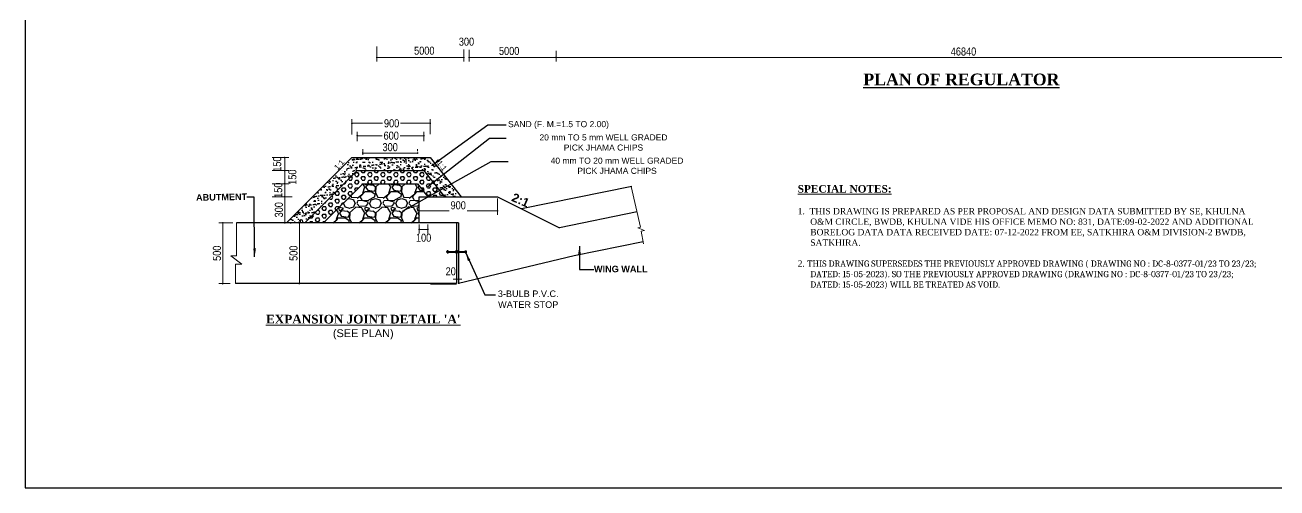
# Model space of a CAD drawing. Extents: x -119161 to 3778985, y -718511 to -30958.
# Drawn here: x 2577358 to 2649324, y -316259 to -289633 of the extents above; entities that cross this region are included whole.
import ezdxf

# ---------------------------------------------------------------- set-up
doc = ezdxf.new("R2010")
doc.units = 0
doc.header["$MEASUREMENT"] = 0
doc.linetypes.add('DASHED', pattern=[0.75, 0.5, -0.25])
doc.linetypes.add('DASHED2', pattern=[9.525, 6.35, -3.175])
doc.layers.get('0').update_dxf_attribs({"linetype": 'CONTINUOUS'})
doc.layers.get('DEFPOINTS').update_dxf_attribs({"linetype": 'CONTINUOUS'})
for name, color, linetype, lineweight in [('Dim', 7, 'CONTINUOUS', 9), ('Dimension', 8, 'CONTINUOUS', 18), ('HATCH', 252, 'CONTINUOUS', 5), ('line2', 3, 'CONTINUOUS', 30)]:
    doc.layers.add(name, color=color, linetype=linetype, lineweight=lineweight)
for name, color, linetype in [('DOTTED', 240, 'DASHED2'), ('LINE', 7, 'CONTINUOUS'), ('P1', 7, 'CONTINUOUS'), ('TEXT', 10, 'CONTINUOUS')]:
    doc.layers.add(name, color=color, linetype=linetype)
doc.styles.add('1-2', font='arial.ttf')
doc.styles.add('Arial-25', font='arial.ttf')
doc.styles.add('DIM', font='isocp3.shx')
doc.styles.add('dimText', font='ARIALN.TTF')
doc.styles.add('text', font='ARIALN.TTF', dxfattribs={"height": 1.6})
doc.dimstyles.new('dim_230', dxfattribs={"dimtxt": 460, "dimasz": 460, "dimexe": 230, "dimexo": 100, "dimgap": 100, "dimtad": 1, "dimdec": 0, "dimzin": 0, "dimdsep": 46, "dimtxsty": 'dimText', "dimcen": 0.09, "dimclrd": 256, "dimclre": 256, "dimclrt": 7, "dimadec": 0, "dimazin": 0, "dimtfac": 1, "dimtdec": 0, "dimtofl": 0, "dimtmove": 0, "dimatfit": 3, "dimfxl": 1, "dimtolj": 1, "dimtzin": 0, "dimlwd": -1, "dimlwe": -1, "dimarcsym": 0})
doc.dimstyles.new('dim_240', dxfattribs={"dimtxt": 480, "dimasz": 480, "dimexe": 300, "dimexo": 200, "dimgap": 200, "dimtad": 1, "dimdec": 0, "dimzin": 0, "dimdsep": 46, "dimtxsty": 'DIM', "dimcen": 350, "dimclrd": 5, "dimclre": 5, "dimclrt": 7, "dimadec": 0, "dimazin": 0, "dimtfac": 1, "dimtdec": 0, "dimtmove": 0, "dimatfit": 3, "dimfxl": 20, "dimtolj": 1, "dimtzin": 0, "dimarcsym": 0})

# ---------------------------------------------------------------- blocks, each defined once
blk = doc.blocks.new('_Dot')
at = {"color": 0, "linetype": 'ByBlock', "lineweight": -2}
blk.add_line((-0.5, 0), (-1, 0), dxfattribs=at)
at = {"color": 0, "linetype": 'ByBlock', "const_width": 0.5}
blk.add_lwpolyline([(-0.25, 0, 1), (0.25, 0, 1)], format="xyb", close=True, dxfattribs=at)
blk = doc.blocks.new('*D1811')
at = {"layer": 'DEFPOINTS', "color": 0, "lineweight": -2, "ltscale": 500}
for p in [(2602884, -290951), (2607884, -291021), (2602884, -291501)]:
    blk.add_point(p, dxfattribs=at)
at = {"layer": 'Dim', "ltscale": 500}
for p, q in [((2602884, -291051), (2602884, -291731)), ((2607884, -291121), (2607884, -291731)), ((2607784, -291501), (2602984, -291501))]:
    blk.add_line(p, q, dxfattribs=at)
at = {"layer": 'Dim', "ltscale": 500, "xscale": 100, "yscale": 100, "zscale": 100, "rotation": 180}
blk.add_blockref('_Dot', (2602884, -291501), dxfattribs=at)
at = {"layer": 'Dim', "ltscale": 500, "xscale": 100, "yscale": 100, "zscale": 100}
blk.add_blockref('_Dot', (2607884, -291501), dxfattribs=at)
at = {"layer": 'Dim', "color": 7, "ltscale": 500, "insert": (2605187, -291127), "char_height": 460, "attachment_point": 5, "style": 'dimText'}
blk.add_mtext('\\A1;5000', dxfattribs=at)
blk = doc.blocks.new('*D1812')
at = {"layer": 'DEFPOINTS', "color": 0, "lineweight": -2, "ltscale": 500}
for p in [(2597584, -290762), (2602584, -290946), (2597584, -291501)]:
    blk.add_point(p, dxfattribs=at)
at = {"layer": 'Dim', "ltscale": 500}
for p, q in [((2597584, -290862), (2597584, -291731)), ((2602584, -291046), (2602584, -291731)), ((2602484, -291501), (2597684, -291501))]:
    blk.add_line(p, q, dxfattribs=at)
at = {"layer": 'Dim', "ltscale": 500, "xscale": 100, "yscale": 100, "zscale": 100, "rotation": 180}
blk.add_blockref('_Dot', (2597584, -291501), dxfattribs=at)
at = {"layer": 'Dim', "ltscale": 500, "xscale": 100, "yscale": 100, "zscale": 100}
blk.add_blockref('_Dot', (2602584, -291501), dxfattribs=at)
at = {"layer": 'Dim', "color": 7, "ltscale": 500, "insert": (2600308, -291110), "char_height": 460, "attachment_point": 5, "style": 'dimText'}
blk.add_mtext('\\A1;5000', dxfattribs=at)
blk = doc.blocks.new('*D1813')
at = {"layer": 'DEFPOINTS', "color": 0, "lineweight": -2, "ltscale": 500}
for p in [(2602584, -290946), (2602884, -290951), (2602884, -291501)]:
    blk.add_point(p, dxfattribs=at)
at = {"layer": 'Dim', "ltscale": 500}
for p, q in [((2602584, -291046), (2602584, -291731)), ((2602884, -291051), (2602884, -291731)), ((2602484, -291501), (2602384, -291501)), ((2602984, -291501), (2603084, -291501))]:
    blk.add_line(p, q, dxfattribs=at)
at = {"layer": 'Dim', "ltscale": 500, "xscale": 100, "yscale": 100, "zscale": 100}
blk.add_blockref('_Dot', (2602584, -291501), dxfattribs=at)
at = {"layer": 'Dim', "ltscale": 500, "xscale": 100, "yscale": 100, "zscale": 100, "rotation": 180}
blk.add_blockref('_Dot', (2602884, -291501), dxfattribs=at)
at = {"layer": 'Dim', "color": 7, "ltscale": 500, "insert": (2602734, -290593), "char_height": 460, "attachment_point": 5, "style": 'dimText'}
blk.add_mtext('\\A1;300', dxfattribs=at)
blk = doc.blocks.new('*D1825')
at = {"layer": 'DEFPOINTS', "color": 0, "lineweight": -2, "ltscale": 500}
for p in [(2591691, -298009), (2591691, -298759), (2592285, -298759)]:
    blk.add_point(p, dxfattribs=at)
at = {"layer": 'Dim', "ltscale": 500}
for p, q in [((2591791, -298009), (2592515, -298009)), ((2592285, -298109), (2592285, -298659)), ((2591791, -298759), (2592515, -298759))]:
    blk.add_line(p, q, dxfattribs=at)
at = {"layer": 'Dim', "ltscale": 500, "xscale": 100, "yscale": 100, "zscale": 100}
for p, rotation in [((2592285, -298009), 90), ((2592285, -298759), 270)]:
    blk.add_blockref('_Dot', p, dxfattribs=dict(at, rotation=rotation))
at = {"layer": 'Dim', "color": 7, "ltscale": 500, "insert": (2592730, -298384), "char_height": 460, "attachment_point": 5, "rotation": 90, "style": 'dimText'}
blk.add_mtext('\\A1;150', dxfattribs=at)
blk = doc.blocks.new('*D1826')
at = {"layer": 'DEFPOINTS', "color": 0, "lineweight": -2, "ltscale": 500}
for p in [(2596769, -297194), (2599924, -296995), (2599924, -296995)]:
    blk.add_point(p, dxfattribs=at)
at = {"layer": 'Dim', "ltscale": 500}
for p, q in [((2596769, -297094), (2596769, -296765)), ((2596869, -296995), (2599824, -296995)), ((2599924, -296895), (2599924, -296765))]:
    blk.add_line(p, q, dxfattribs=at)
at = {"layer": 'Dim', "ltscale": 500, "xscale": 100, "yscale": 100, "zscale": 100, "rotation": 180}
blk.add_blockref('_Dot', (2596769, -296995), dxfattribs=at)
at = {"layer": 'Dim', "ltscale": 500, "xscale": 100, "yscale": 100, "zscale": 100}
blk.add_blockref('_Dot', (2599924, -296995), dxfattribs=at)
at = {"layer": 'Dim', "color": 7, "ltscale": 500, "insert": (2598347, -296660), "char_height": 460, "attachment_point": 5, "style": 'dimText'}
blk.add_mtext('\\A1;300', dxfattribs=at)
blk = doc.blocks.new('*D1827')
at = {"layer": 'DEFPOINTS', "color": 0, "lineweight": -2, "ltscale": 500}
for p in [(2588726, -301009), (2589397, -301009), (2589250, -304508)]:
    blk.add_point(p, dxfattribs=at)
at = {"layer": 'Dim', "ltscale": 500}
for p, q in [((2589297, -301009), (2588496, -301009)), ((2588726, -304408), (2588726, -301109)), ((2589150, -304508), (2588496, -304508))]:
    blk.add_line(p, q, dxfattribs=at)
at = {"layer": 'Dim', "ltscale": 500, "xscale": 100, "yscale": 100, "zscale": 100}
for p, rotation in [((2588726, -301009), 90), ((2588726, -304508), 270)]:
    blk.add_blockref('_Dot', p, dxfattribs=dict(at, rotation=rotation))
at = {"layer": 'Dim', "color": 7, "ltscale": 500, "insert": (2588391, -302759), "char_height": 460, "attachment_point": 5, "rotation": 90, "style": 'dimText'}
blk.add_mtext('\\A1;500', dxfattribs=at)
blk = doc.blocks.new('*D1875')
at = {"layer": 'DEFPOINTS', "color": 0, "lineweight": -2, "ltscale": 500}
for p in [(2593393, -301009), (2593126, -304507), (2593393, -304507)]:
    blk.add_point(p, dxfattribs=at)
at = {"layer": 'Dim', "ltscale": 500}
for p, q in [((2593293, -301009), (2592896, -301009)), ((2593126, -301109), (2593126, -304407)), ((2593293, -304507), (2592896, -304507))]:
    blk.add_line(p, q, dxfattribs=at)
at = {"layer": 'Dim', "ltscale": 500, "xscale": 100, "yscale": 100, "zscale": 100}
for p, rotation in [((2593126, -301009), 90), ((2593126, -304507), 270)]:
    blk.add_blockref('_Dot', p, dxfattribs=dict(at, rotation=rotation))
at = {"layer": 'Dim', "color": 7, "ltscale": 500, "insert": (2592792, -302758), "char_height": 460, "attachment_point": 5, "rotation": 90, "style": 'dimText'}
blk.add_mtext('\\A1;500', dxfattribs=at)
blk = doc.blocks.new('*D1828')
at = {"layer": 'DEFPOINTS', "color": 0, "lineweight": -2, "ltscale": 500}
for p in [(2592285, -299509), (2592806, -299509), (2592806, -301009)]:
    blk.add_point(p, dxfattribs=at)
at = {"layer": 'Dim', "ltscale": 500}
for p, q in [((2592706, -299509), (2592055, -299509)), ((2592285, -300909), (2592285, -299609)), ((2592706, -301009), (2592055, -301009))]:
    blk.add_line(p, q, dxfattribs=at)
at = {"layer": 'Dim', "ltscale": 500, "xscale": 100, "yscale": 100, "zscale": 100}
for p, rotation in [((2592285, -299509), 90), ((2592285, -301009), 270)]:
    blk.add_blockref('_Dot', p, dxfattribs=dict(at, rotation=rotation))
at = {"layer": 'Dim', "color": 7, "ltscale": 500, "insert": (2591950, -300259), "char_height": 460, "attachment_point": 5, "rotation": 90, "style": 'dimText'}
blk.add_mtext('\\A1;300', dxfattribs=at)
blk = doc.blocks.new('*D1829')
at = {"layer": 'DEFPOINTS', "color": 0, "lineweight": -2, "ltscale": 500}
for p in [(2591461, -298759), (2591461, -299509), (2592285, -299509)]:
    blk.add_point(p, dxfattribs=at)
at = {"layer": 'Dim', "ltscale": 500}
for p, q in [((2591561, -298759), (2592515, -298759)), ((2592285, -298859), (2592285, -299409)), ((2591561, -299509), (2592515, -299509))]:
    blk.add_line(p, q, dxfattribs=at)
at = {"layer": 'Dim', "ltscale": 500, "xscale": 100, "yscale": 100, "zscale": 100}
for p, rotation in [((2592285, -298759), 90), ((2592285, -299509), 270)]:
    blk.add_blockref('_Dot', p, dxfattribs=dict(at, rotation=rotation))
at = {"layer": 'Dim', "color": 7, "ltscale": 500, "insert": (2591915, -299134), "char_height": 460, "attachment_point": 5, "rotation": 90, "style": 'dimText'}
blk.add_mtext('\\A1;150', dxfattribs=at)
blk = doc.blocks.new('*D1830')
at = {"layer": 'DEFPOINTS', "color": 0, "lineweight": -2, "ltscale": 500}
for p in [(2591461, -297259), (2592285, -297259), (2591461, -298009)]:
    blk.add_point(p, dxfattribs=at)
at = {"layer": 'Dim', "ltscale": 500}
for p, q in [((2591561, -297259), (2592515, -297259)), ((2592285, -297909), (2592285, -297359)), ((2591561, -298009), (2592515, -298009))]:
    blk.add_line(p, q, dxfattribs=at)
at = {"layer": 'Dim', "ltscale": 500, "xscale": 100, "yscale": 100, "zscale": 100}
for p, rotation in [((2592285, -297259), 90), ((2592285, -298009), 270)]:
    blk.add_blockref('_Dot', p, dxfattribs=dict(at, rotation=rotation))
at = {"layer": 'Dim', "color": 7, "ltscale": 500, "insert": (2591855, -297634), "char_height": 460, "attachment_point": 5, "rotation": 90, "style": 'dimText'}
blk.add_mtext('\\A1;150', dxfattribs=at)
blk = doc.blocks.new('*D1876')
at = {"layer": 'DEFPOINTS', "color": 0, "lineweight": -2, "ltscale": 500}
for p in [(2602169, -304273), (2602268, -304250), (2602268, -304273)]:
    blk.add_point(p, dxfattribs=at)
at = {"layer": 'Dim', "ltscale": 500}
for p, q in [((2602069, -304250), (2601969, -304250)), ((2602169, -304173), (2602169, -304020)), ((2602268, -304173), (2602268, -304020)), ((2602368, -304250), (2602468, -304250))]:
    blk.add_line(p, q, dxfattribs=at)
at = {"layer": 'Dim', "ltscale": 500, "xscale": 100, "yscale": 100, "zscale": 100}
blk.add_blockref('_Dot', (2602169, -304250), dxfattribs=at)
at = {"layer": 'Dim', "ltscale": 500, "xscale": 100, "yscale": 100, "zscale": 100, "rotation": 180}
blk.add_blockref('_Dot', (2602268, -304250), dxfattribs=at)
at = {"layer": 'Dim', "color": 7, "ltscale": 500, "insert": (2601829, -303802), "char_height": 460, "attachment_point": 5, "style": 'dimText'}
blk.add_mtext('\\A1;20', dxfattribs=at)
blk = doc.blocks.new('*D1831')
at = {"layer": 'DEFPOINTS', "color": 0, "lineweight": -2, "ltscale": 500}
for p in [(2600019, -301012), (2600519, -301009), (2600519, -301388)]:
    blk.add_point(p, dxfattribs=at)
at = {"layer": 'Dim', "ltscale": 500}
for p, q in [((2600019, -301112), (2600019, -301618)), ((2600119, -301388), (2600419, -301388)), ((2600519, -301109), (2600519, -301618))]:
    blk.add_line(p, q, dxfattribs=at)
at = {"layer": 'Dim', "ltscale": 500, "xscale": 100, "yscale": 100, "zscale": 100, "rotation": 180}
blk.add_blockref('_Dot', (2600019, -301388), dxfattribs=at)
at = {"layer": 'Dim', "ltscale": 500, "xscale": 100, "yscale": 100, "zscale": 100}
blk.add_blockref('_Dot', (2600519, -301388), dxfattribs=at)
at = {"layer": 'Dim', "color": 7, "ltscale": 500, "insert": (2600269, -301869), "char_height": 460, "attachment_point": 5, "style": 'dimText'}
blk.add_mtext('\\A1;100', dxfattribs=at)
blk = doc.blocks.new('*D1832')
at = {"layer": 'DEFPOINTS', "color": 0, "lineweight": -2, "ltscale": 500}
for p in [(2604519, -299509), (2600019, -300714), (2604519, -300319)]:
    blk.add_point(p, dxfattribs=at)
at = {"layer": 'Dim', "ltscale": 500}
for p, q in [((2600019, -300614), (2600019, -300089)), ((2604519, -299609), (2604519, -300549)), ((2600119, -300319), (2601742, -300319)), ((2604419, -300319), (2602775, -300319))]:
    blk.add_line(p, q, dxfattribs=at)
at = {"layer": 'Dim', "ltscale": 500, "xscale": 100, "yscale": 100, "zscale": 100, "rotation": 180}
blk.add_blockref('_Dot', (2600019, -300319), dxfattribs=at)
at = {"layer": 'Dim', "ltscale": 500, "xscale": 100, "yscale": 100, "zscale": 100}
blk.add_blockref('_Dot', (2604519, -300319), dxfattribs=at)
at = {"layer": 'Dim', "color": 7, "ltscale": 500, "insert": (2602258, -300003), "char_height": 460, "attachment_point": 5, "style": 'dimText'}
blk.add_mtext('\\A1;900', dxfattribs=at)
blk = doc.blocks.new('*D1833')
at = {"layer": 'DEFPOINTS', "color": 0, "lineweight": -2, "ltscale": 500}
for p in [(2600649, -295287), (2596149, -296021), (2600649, -296006)]:
    blk.add_point(p, dxfattribs=at)
at = {"layer": 'Dim', "ltscale": 500}
for p, q in [((2596149, -295921), (2596149, -295057)), ((2600649, -295906), (2600649, -295057)), ((2596249, -295287), (2597914, -295287)), ((2600549, -295287), (2598946, -295287))]:
    blk.add_line(p, q, dxfattribs=at)
at = {"layer": 'Dim', "ltscale": 500, "xscale": 100, "yscale": 100, "zscale": 100, "rotation": 180}
blk.add_blockref('_Dot', (2596149, -295287), dxfattribs=at)
at = {"layer": 'Dim', "ltscale": 500, "xscale": 100, "yscale": 100, "zscale": 100}
blk.add_blockref('_Dot', (2600649, -295287), dxfattribs=at)
at = {"layer": 'Dim', "color": 7, "ltscale": 500, "insert": (2598430, -295287), "char_height": 460, "attachment_point": 5, "style": 'dimText'}
blk.add_mtext('\\A1;900', dxfattribs=at)
blk = doc.blocks.new('*D1834')
at = {"layer": 'DEFPOINTS', "color": 0, "lineweight": -2, "ltscale": 500}
for p in [(2596459, -296422), (2600287, -295997), (2600287, -296422)]:
    blk.add_point(p, dxfattribs=at)
at = {"layer": 'Dim', "ltscale": 500}
for p, q in [((2596459, -296322), (2596459, -295767)), ((2600287, -296322), (2600287, -295767)), ((2596559, -295997), (2597889, -295997)), ((2600187, -295997), (2598924, -295997))]:
    blk.add_line(p, q, dxfattribs=at)
at = {"layer": 'Dim', "ltscale": 500, "xscale": 100, "yscale": 100, "zscale": 100, "rotation": 180}
blk.add_blockref('_Dot', (2596459, -295997), dxfattribs=at)
at = {"layer": 'Dim', "ltscale": 500, "xscale": 100, "yscale": 100, "zscale": 100}
blk.add_blockref('_Dot', (2600287, -295997), dxfattribs=at)
at = {"layer": 'Dim', "color": 7, "ltscale": 500, "insert": (2598407, -295997), "char_height": 460, "attachment_point": 5, "style": 'dimText'}
blk.add_mtext('\\A1;600', dxfattribs=at)
blk = doc.blocks.new('*D1848')
at = {"layer": 'DEFPOINTS', "color": 0, "lineweight": -2, "ltscale": 500}
for p in [(2607884, -291731, 0), (2654725, -291495), (2654725, -292112, 0)]:
    blk.add_point(p, dxfattribs=at)
at = {"layer": 'Dim', "ltscale": 500}
for p, q in [((2607884, -291631), (2607884, -291265)), ((2654725, -292012), (2654725, -291265)), ((2607984, -291495), (2654625, -291495))]:
    blk.add_line(p, q, dxfattribs=at)
at = {"layer": 'Dim', "ltscale": 500, "xscale": 100, "yscale": 100, "zscale": 100, "rotation": 180}
blk.add_blockref('_Dot', (2607884, -291495), dxfattribs=at)
at = {"layer": 'Dim', "ltscale": 500, "xscale": 100, "yscale": 100, "zscale": 100}
blk.add_blockref('_Dot', (2654725, -291495), dxfattribs=at)
at = {"layer": 'Dim', "color": 7, "ltscale": 500, "insert": (2631304, -291160), "char_height": 460, "attachment_point": 5, "style": 'dimText'}
blk.add_mtext('\\A1;46840', dxfattribs=at)

msp = doc.modelspace()

# ---------------------------------------------------------------- hatches: boundary and pattern name
at = {"layer": 'Dim'}
h = msp.add_hatch(dxfattribs=at)
h.set_pattern_fill('ANSI31', color=2, scale=5)
h.set_pattern_definition([(45, (810342.2048, -400063.66044), (-0.44194173824, 0.44194173824), [])])
h.paths.add_polyline_path([(2602231.8, -302658.8, 0.75964), (2602106.2, -302658.8), (2601699.2, -302658.8, 4.6749844), (2601699.2, -302703.8), (2602109.9, -302703.8, 0.6374976), (2602228.1, -302703.8), (2602638.8, -302703.8, 4.6749844), (2602638.8, -302658.8)])
h.paths.add_polyline_path([(2602138.8, -302676.3, -1), (2602199.2, -302676.3, -1)], flags=16)
at = {"layer": 'HATCH', "lineweight": 30, "ltscale": 50}
h = msp.add_hatch(dxfattribs=at)
h.set_pattern_fill('AR-SAND', color=1, scale=175)
h.set_pattern_definition([(37.5, (2396496.4, 2098600.87), (-11.023838, 337.19416), [0, -266, 0, -297.5, 0, -284.375]), (7.5, (2396496.4, 2098600.87), (309.71092, 493.87556), [0, -143.5, 0, -239.75, 0, -91.875]), (327.5, (2396281.16, 2098600.87), (544.974826, 0.990334), [0, -87.5, 0, -315, 0, -411.25]), (317.5, (2396281.16, 2098600.87), (526.07216, 153.59322), [0, -43.75, 0, -206.5, 0, -236.25])])
h.paths.add_polyline_path([(2600649.1, -297259.1), (2596149.1, -297259.1), (2592386.2, -301009.4), (2593448.6, -301009.4), (2596459, -298009.1), (2600286.7, -298009.1), (2601476.5, -299509.1), (2602218.6, -299509.1), (2602218.6, -299237.8)])
h = msp.add_hatch(dxfattribs=at)
h.set_pattern_fill('HEX', color=2, scale=1000)
h.set_pattern_definition([(0, (2396496.41, 2098600.87), (0, 216.506351), [125, -250]), (120, (2396496.41, 2098600.87), (-187.5, -108.253175), [125, -250]), (60, (2396621.41, 2098600.87), (-187.5, 108.253175), [125, -250])])
h.paths.add_polyline_path([(2600286.7, -298009.1), (2596459, -298009.1), (2593448.6, -301009.4), (2594511.1, -301009.4), (2596768.9, -298759.1), (2599924.3, -298759.1), (2600519.2, -299509.1), (2601476.5, -299509.1)])
h = msp.add_hatch(dxfattribs=at)
h.set_pattern_fill('GRAVEL', color=8, scale=1500)
h.set_pattern_definition([(228.0128, (2397576.41, 2100100.87), (-11999.997348, -13500.0020124), [201.804, -19978.632]), (184.9697, (2397441.41, 2099950.87), (18000.0015773, 1499.9869605), [346.302, -34283.8875]), (132.5104, (2397096.41, 2099920.87), (14999.9860775, -16500.0130108), [244.182, -24174.048]), (267.2737, (2396511.41, 2099545.87), (1499.9940266, 30000.0004425), [315.357, -31220.337]), (292.8337, (2396496.41, 2099230.87), (-7500.0148582, 17999.9946177), [309.2325, -30614.0595]), (357.2737, (2396616.41, 2098945.87), (-30000.0004425, 1499.9940266), [315.357, -31220.337]), (37.6942, (2396931.413, 2098930.87), (-19500.0110184, -14999.9856077), [417.0435, -41287.2735]), (72.2553, (2397261.413, 2099185.87), (10500.016144, 32999.9943469), [393.732, -38979.4815]), (121.4296, (2397381.41, 2099560.87), (-12000.0123513, 19499.9925547), [316.425, -31326.1095]), (175.2364, (2397216.41, 2099830.87), (16500.0014195, -1499.987299), [361.248, -17701.1445]), (222.3974, (2396856.413, 2099860.87), (-18000.0110266, -16499.988123), [467.172, -46250.0625]), (138.8141, (2397996.41, 2099530.87), (-10500.00442, 8999.99597), [159.4515, -15785.766]), (171.4692, (2397876.41, 2099635.87), (19499.9974272, -3000.011865), [303.3555, -30032.2665]), (225, (2397576.4, 2099680.9), (-2e-13, -1500.00046), [212.1315, -1909.188]), (203.1986, (2397471.41, 2099860.87), (7499.999596, 3000.001988), [114.237, -11309.4225]), (291.8014, (2397366.4, 2099815.87), (-1499.999866, 4500.00041), [161.5545, -7916.193]), (30.9638, (2397426.41, 2099665.87), (4499.997033, 3000.003725), [262.3935, -8484.0345]), (161.5651, (2397651.4, 2099800.87), (3000.00065, -1499.997605), [189.7365, -4553.6805]), (16.3895, (2396496.41, 2099815.87), (15000.0032976, 4499.9890647), [265.8, -26314.2675]), (70.3462, (2396751.41, 2099890.87), (-5999.992871, -16500.0032034), [222.9915, -22076.112]), (293.1986, (2397651.41, 2100100.87), (-3000.001988, 7499.999596), [228.4725, -11195.187]), (343.6105, (2397741.41, 2099890.87), (-15000.0032976, 4499.9890647), [265.8, -26314.2675]), (339.444, (2396496.41, 2098885.87), (-7500.002767, 2999.993995), [256.32, -12559.686]), (294.7751, (2396736.41, 2098795.87), (-7499.988284, 16500.0051328), [214.767, -21261.9645]), (66.8014, (2397666.41, 2098600.87), (3000.001988, 7499.999596), [228.4725, -11195.187]), (17.354, (2397756.41, 2098810.87), (-19500.0030286, -5999.9917534), [251.4465, -24893.136]), (69.444, (2396931.41, 2098600.87), (-2999.993995, -7500.002767), [128.16, -12687.846]), (101.3099, (2397576.4, 2098600.87), (-1499.99645, 6000.00113), [76.485, -7572.0435]), (165.9638, (2397561.4, 2098675.87), (4500.00082, -1499.997086), [309.2325, -5875.425]), (186.009, (2397261.41, 2098750.87), (14999.9996264, 1499.9989762), [286.575, -28370.8845]), (303.6901, (2397426.4, 2099530.87), (-1500.002, 2999.99934), [216.333, -5191.9935]), (353.1572, (2397546.413, 2099350.87), (25499.9990482, -3000.0119969), [377.691, -37391.3445]), (60.9454, (2397921.41, 2099305.87), (-6000.000041, -10500.000577), [154.434, -15289.011]), (90, (2397996.4, 2099440.9), (-1500, 1500), [90, -1410]), (120.2564, (2397231.41, 2098795.87), (5999.99233, -10500.003684), [208.386, -20630.28]), (48.0128, (2397126.41, 2098975.87), (11999.997348, 13500.0020124), [403.608, -19776.828]), (0, (2397396.4, 2099275.9), (1500, 1500), [390, -1110]), (325.3048, (2397786.41, 2099275.87), (-14999.9913885, 10500.0129144), [237.171, -23479.911]), (254.0546, (2397981.41, 2099140.87), (-1499.999834, -6000.00019), [218.403, -10701.762]), (207.646, (2397921.41, 2098930.87), (-28499.9937108, -15000.0115698), [355.5975, -35204.211]), (175.4261, (2397606.413, 2098765.87), (-19500.0008375, 1499.9922017), [376.1985, -37243.611])])
h.paths.add_polyline_path([(2600019.2, -299509.1), (2600519.2, -299509.1), (2599924.3, -298759.1), (2596768.9, -298759.1), (2594511.1, -301009.4), (2600019.2, -301009.4)])

# ---------------------------------------------------------------- linework, layer by layer
at = {"color": 7}
msp.add_lwpolyline([(2604519, -299509.1), (2608081.3, -301290.3)], dxfattribs=at)
at = {"layer": 'Dim', "color": 8}
for points in [[(2612915.5, -302215.6), (2612770.3, -301489.2), (2612959.9, -301443.9), (2612590, -301297), (2612738.2, -301259), (2612204.1, -298921.8)], [(2589457, -304507.4), (2589457, -303381.6), (2589828.2, -303381.6), (2589182.6, -302916.1), (2589516.7, -302916.1), (2589516.7, -301009.4)]]:
    msp.add_lwpolyline(points, dxfattribs=at)
at = {"layer": 'Dimension', "color": 0, "lineweight": 30, "ltscale": 2}
msp.add_lwpolyline([(2600019.2, -301009.4), (2600019.2, -299509.1), (2604519, -299509.1)], dxfattribs=at)
at = {"layer": 'DOTTED', "color": 8, "linetype": 'ByBlock', "ltscale": 0.5}
for points in [[(2592384, -301011.7), (2596149.1, -297259.1), (2600649.1, -297259.1), (2602435.6, -299511.4)], [(2593448.6, -301009.4), (2596459, -298009.1), (2600286.7, -298009.1), (2601476.5, -299509.1)], [(2594511.1, -301009.4), (2596768.9, -298759.1), (2599924.3, -298759.1), (2600519.2, -299509.1)]]:
    msp.add_lwpolyline(points, dxfattribs=at)
at = {"layer": 'DOTTED', "color": 2}
for points in [[(2601699.2, -302658.8), (2602106.2, -302658.8)], [(2601699.2, -302703.8), (2602109.9, -302703.8)], [(2602228.1, -302703.8), (2602638.8, -302703.8)], [(2602231.8, -302658.8), (2602638.8, -302658.8)]]:
    msp.add_lwpolyline(points, dxfattribs=at)
msp.add_circle((2602169, -302676.3), 30.2, dxfattribs=at)
for centre, radius, start, end in [((2601649, -302681.3), 55, 24.14774, 335.85226), ((2602169, -302676.3), 65.2, 15.556484, 164.443516), ((2602169, -302676.3), 65.2, 204.965174, 335.034826), ((2602689, -302681.3), 55, 204.14774, 155.85226)]:
    msp.add_arc(centre, radius, start, end, dxfattribs=at)
at = {"layer": 'LINE', "elevation": 0}
msp.add_lwpolyline([(2577358.1, -316259.2), (2686396.6, -316259.2), (2686396.6, -239153.4), (2577358.1, -239153.4)], close=True, dxfattribs=at)
at = {"layer": 'LINE', "color": 0, "lineweight": 13, "elevation": 0}
msp.add_lwpolyline([(2623813.5, -316259.2), (2686396.6, -316259.2)], dxfattribs=at)
at = {"layer": 'line2', "color": 7}
for points in [[(2612544.8, -300383.2), (2608081.3, -301290.3)], [(2612893.4, -302098.1), (2608920.6, -302905.5)], [(2608920.6, -302905.5), (2602268.2, -304507.4)]]:
    msp.add_lwpolyline(points, dxfattribs=at)
at = {"layer": 'line2', "color": 2}
msp.add_lwpolyline([(2602118.5, -302717.4), (2602139.6, -302734.4), (2602169, -302741.5), (2602200.5, -302733.4), (2602218.5, -302718.8)], dxfattribs=at)
at = {"layer": 'line2', "color": 1}
msp.add_lwpolyline([(2600669.2, -304508.9), (2602169, -304508.9)], dxfattribs=at)
at = {"layer": 'P1', "color": 7, "ltscale": 500000}
for p, q in [((2602268.2, -301009.4), (2589516.7, -301009.4)), ((2599240.3, -304507.4), (2589457, -304507.4)), ((2602169, -304507.4), (2599240.3, -304507.4))]:
    msp.add_line(p, q, dxfattribs=at)
at = {"layer": 'P1', "color": 4, "linetype": 'DASHED', "ltscale": 500000}
msp.add_line((2602169, -301009.4), (2602169, -304507.4), dxfattribs=at)
for points in [[(2612246.1, -298913.2), (2605904.7, -300202)], [(2602268.2, -301009.4), (2602268.2, -304508.9)]]:
    msp.add_lwpolyline(points, dxfattribs=at)

# ---------------------------------------------------------------- texts
at = {"layer": 'Dimension', "color": 0, "lineweight": 13, "ltscale": 2, "attachment_point": 5, "style": '1-2'}
for s, insert, char_height, width in [('{\\C7;SAND (F. M.=1.5 TO 2.00)}', (2608023.4, -295385.5), 350, 8673.914), ('{\\C7;20 mm TO 5 mm WELL GRADED \\PPICK JHAMA CHIPS}', (2610608.8, -296391.6), 350, 10583.422), ('{\\C7;40 mm TO 20 mm WELL GRADED \\PPICK JHAMA CHIPS}', (2611389.5, -297729.8), 350, 12230.561), ('{\\fArial|b1|i0|c0|p34;\\C6;WING WALL}', (2611604.1, -303668.1, 0), 375, 3177.816), ('{\\C7;3-BULB P.V.C. \\PWATER STOP}', (2606283.4, -305403, 0), 375, 8245.967), ("{\\fTimes New Roman|b1|i0|c0|p18;\\L\\C6;EXPANSION JOINT DETAIL 'A'\\P\\fArial|b0|i0|c0|p34;\\H0.9x;\\l\\C7;(SEE PLAN)}", (2596800.3, -307008.9), 500, 15690.47)]:
    msp.add_mtext(s, dxfattribs=dict(at, insert=insert, char_height=char_height, width=width))
for s, insert, char_height, width, rotation in [('{\\C7;1:1}', (2595418.1, -297667.4), 320, 735.26, 48.102703), ('{\\C7;1:1}', (2601330.1, -297719.6), 320, 735.26, 307.381932), ('{\\fArial|b1|i0|c0|p34;\\C6;ABUTMENT}', (2588656.3, -299533.6, 0), 375, 2427.925, 0.978468), ('{\\fArial|b1|i0|c0|p34;\\C7;2:1}', (2605844.6, -299702.9, 0), 500, 3177.816, 336.609809)]:
    msp.add_mtext(s, dxfattribs=dict(at, insert=insert, char_height=char_height, width=width, rotation=rotation))
at = {"layer": 'LINE', "color": 7, "lineweight": 9, "insert": (2621773.6, -298841.1), "char_height": 361.4625, "width": 26638.523, "attachment_point": 1, "style": 'Arial-25'}
msp.add_mtext('\\A1;{\\fTimes New Roman|b1|i0|c0|p18;\\H1.19x;\\LSPECIAL NOTES:\\H0.8403x;\\l^J}\\P\\pi-723,l723,t361.4,723;{\\fTimes New Roman|b0|i0|c0|p18;1.  \\C1;THIS DRAWING IS PREPARED AS PER PROPOSAL AND DESIGN DATA SUBMITTED BY SE, KHULNA O&M CIRCLE, BWDB, KHULNA VIDE HIS OFFICE MEMO NO: 831, DATE:09-02-2022 AND ADDITIONAL BORELOG DATA DATA RECEIVED DATE: 07-12-2022 FROM EE, SATKHIRA O&M DIVISION-2 BWDB, SATKHIRA.\\P\\pi0,l0,tz;\\C7;\\P\\pi-722.9,l722.9,t361.4,722.9;\\A0;2. \\fCambria|b0|i0|c0|p18;\\C256;THIS DRAWING SUPERSEDES THE PREVIOUSLY APPROVED DRAWING ( DRAWING NO : DC-8-0377-01/23 TO 23/23; DATED: 15-05-2023). SO THE PREVIOUSLY APPROVED DRAWING (DRAWING NO : DC-8-0377-01/23 TO 23/23; DATED: 15-05-2023) WILL BE TREATED AS VOID.}', dxfattribs=at)
at = {"layer": 'TEXT', "insert": (2625547, -292425.8, 0), "char_height": 675, "width": 13238.077, "attachment_point": 1, "style": 'text'}
msp.add_mtext('{\\fTimes New Roman|b1|i0|c0|p18;\\L\\C6;PLAN OF REGULATOR}', dxfattribs=at)

# ---------------------------------------------------------------- dimensions: what is measured, and where the dimension line sits
at = {"layer": 'Dim', "ltscale": 500}
for base, p1, p2, picture, middle in [((2602884.4, -291500.5, 0), (2602584.4, -290945.7, 0), (2602884.4, -290950.6, 0), '*D1813', (2602734.4, -290593.1, 0)), ((2597584.3, -291500.5, 0), (2602584.4, -290945.7, 0), (2597584.3, -290762.3, 0), '*D1812', (2600308.4, -291110.5, 0)), ((2602884.4, -291500.5, 0), (2607884.4, -291020.7, 0), (2602884.4, -290950.6, 0), '*D1811', (2605187, -291126.7, 0))]:
    dim = msp.add_linear_dim(base=base, p1=p1, p2=p2, dimstyle='dim_230', override={"dimasz": 100, "dimblk1": 'Dot', "dimblk2": 'Dot', "dimsah": 1, "dimtmove": 2}, dxfattribs=at)
    dim.commit()
    dim.dimension.update_dxf_attribs({"geometry": picture, "text_midpoint": middle, "dimtype": 160})
dim = msp.add_linear_dim(base=(2654724.5, -291495), p1=(2607884.4, -291730.5, 0), p2=(2654724.5, -292111.5, 0), dimstyle='dim_230', override={"dimasz": 100, "dimblk1": 'Dot', "dimblk2": 'Dot', "dimsah": 1, "dimtmove": 2}, dxfattribs=at)
dim.commit()
dim.dimension.update_dxf_attribs({"geometry": '*D1848', "text_midpoint": (2631304.5, -291160.1)})
for base, p1, p2, text, picture, middle in [((2600649.1, -295287.2), (2596149.1, -296020.7), (2600649.1, -296006), '900', '*D1833', (2598430, -295287.2)), ((2600286.7, -295996.9), (2596459, -296422), (2600286.7, -296422), '600', '*D1834', (2598406.6, -295996.9)), ((2604519, -300319), (2600019.2, -300713.8), (2604519, -299509.1), '900', '*D1832', (2602258.5, -300003.1)), ((2600519.2, -301388.2), (2600019.2, -301011.7), (2600519.2, -301009.4), '100', '*D1831', (2600269.2, -301868.5)), ((2602268.2, -304249.9), (2602169, -304273.1), (2602268.2, -304273.1), '20', '*D1876', (2601829.1, -303801.6))]:
    dim = msp.add_linear_dim(base=base, p1=p1, p2=p2, text=text, dimstyle='dim_230', override={"dimasz": 100, "dimblk1": 'Dot', "dimblk2": 'Dot', "dimsah": 1, "dimtmove": 2}, dxfattribs=at)
    dim.commit()
    dim.dimension.update_dxf_attribs({"geometry": picture, "text_midpoint": middle, "dimtype": 160})
dim = msp.add_linear_dim(base=(2599924.3, -296995.2), p1=(2596768.9, -297193.7), p2=(2599924.3, -296995.2), text='300', dimstyle='dim_230', override={"dimasz": 100, "dimblk1": 'Dot', "dimblk2": 'Dot', "dimsah": 1, "dimtmove": 2}, dxfattribs=at)
dim.commit()
dim.dimension.update_dxf_attribs({"geometry": '*D1826', "text_midpoint": (2598346.6, -296660.4)})
for base, p1, p2, angle, picture, middle in [((2592285.3, -297259.5), (2591461.2, -298009.5), (2591461.2, -297259.5), 90, '*D1830', (2591855.2, -297634.5)), ((2592285.3, -298759.5), (2591691, -298009.5), (2591691, -298759.5), 270, '*D1825', (2592729.7, -298384.5)), ((2592285.3, -299509.5), (2591461.2, -298759.5), (2591461.2, -299509.5), 270, '*D1829', (2591914.6, -299134.5))]:
    dim = msp.add_linear_dim(base=base, p1=p1, p2=p2, angle=angle, text='150', dimstyle='dim_230', override={"dimasz": 100, "dimblk1": 'Dot', "dimblk2": 'Dot', "dimsah": 1, "dimtmove": 2}, dxfattribs=at)
    dim.commit()
    dim.dimension.update_dxf_attribs({"geometry": picture, "text_midpoint": middle, "dimtype": 160})
for base, p1, p2, text, picture, middle in [((2592285.3, -299509.5), (2592805.6, -301009.4), (2592805.6, -299509.5), '300', '*D1828', (2591950.5, -300259.4)), ((2588725.5, -301009.4), (2589249.9, -304508.4), (2589396.7, -301009.4), '500', '*D1827', (2588390.7, -302758.9)), ((2593126.5, -304507.4), (2593392.6, -301009.4), (2593392.6, -304507.4), '500', '*D1875', (2592791.6, -302758.4))]:
    dim = msp.add_linear_dim(base=base, p1=p1, p2=p2, angle=90, text=text, dimstyle='dim_230', override={"dimasz": 100, "dimblk1": 'Dot', "dimblk2": 'Dot', "dimsah": 1, "dimtmove": 2}, dxfattribs=at)
    dim.commit()
    dim.dimension.update_dxf_attribs({"geometry": picture, "text_midpoint": middle})

# ---------------------------------------------------------------- leaders
at = {"layer": 'line2', "lineweight": -2}
for points in [[(2600760.2, -297697.8), (2603958.5, -295370.5), (2605021.8, -295370.5)], [(2600504.6, -298923.9), (2604066.2, -296142.2), (2605011.4, -296142.2)], [(2599047.8, -300336.8), (2604152.1, -297473.6), (2605133, -297473.6)], [(2590556.6, -302966.3), (2590521.1, -299530.3), (2590109, -299537.4)], [(2602689, -302736.3, 0), (2603783.9, -305151.3, 0), (2604408.3, -305153.8, 0)], [(2609230.6, -302343.2, 0), (2609230.6, -303700.9, 0), (2610054.9, -303700.9, 0)]]:
    msp.add_leader(points, dimstyle='dim_240', override={"dimtad": 0}, dxfattribs=at)

doc.saveas('drawing.dxf')
